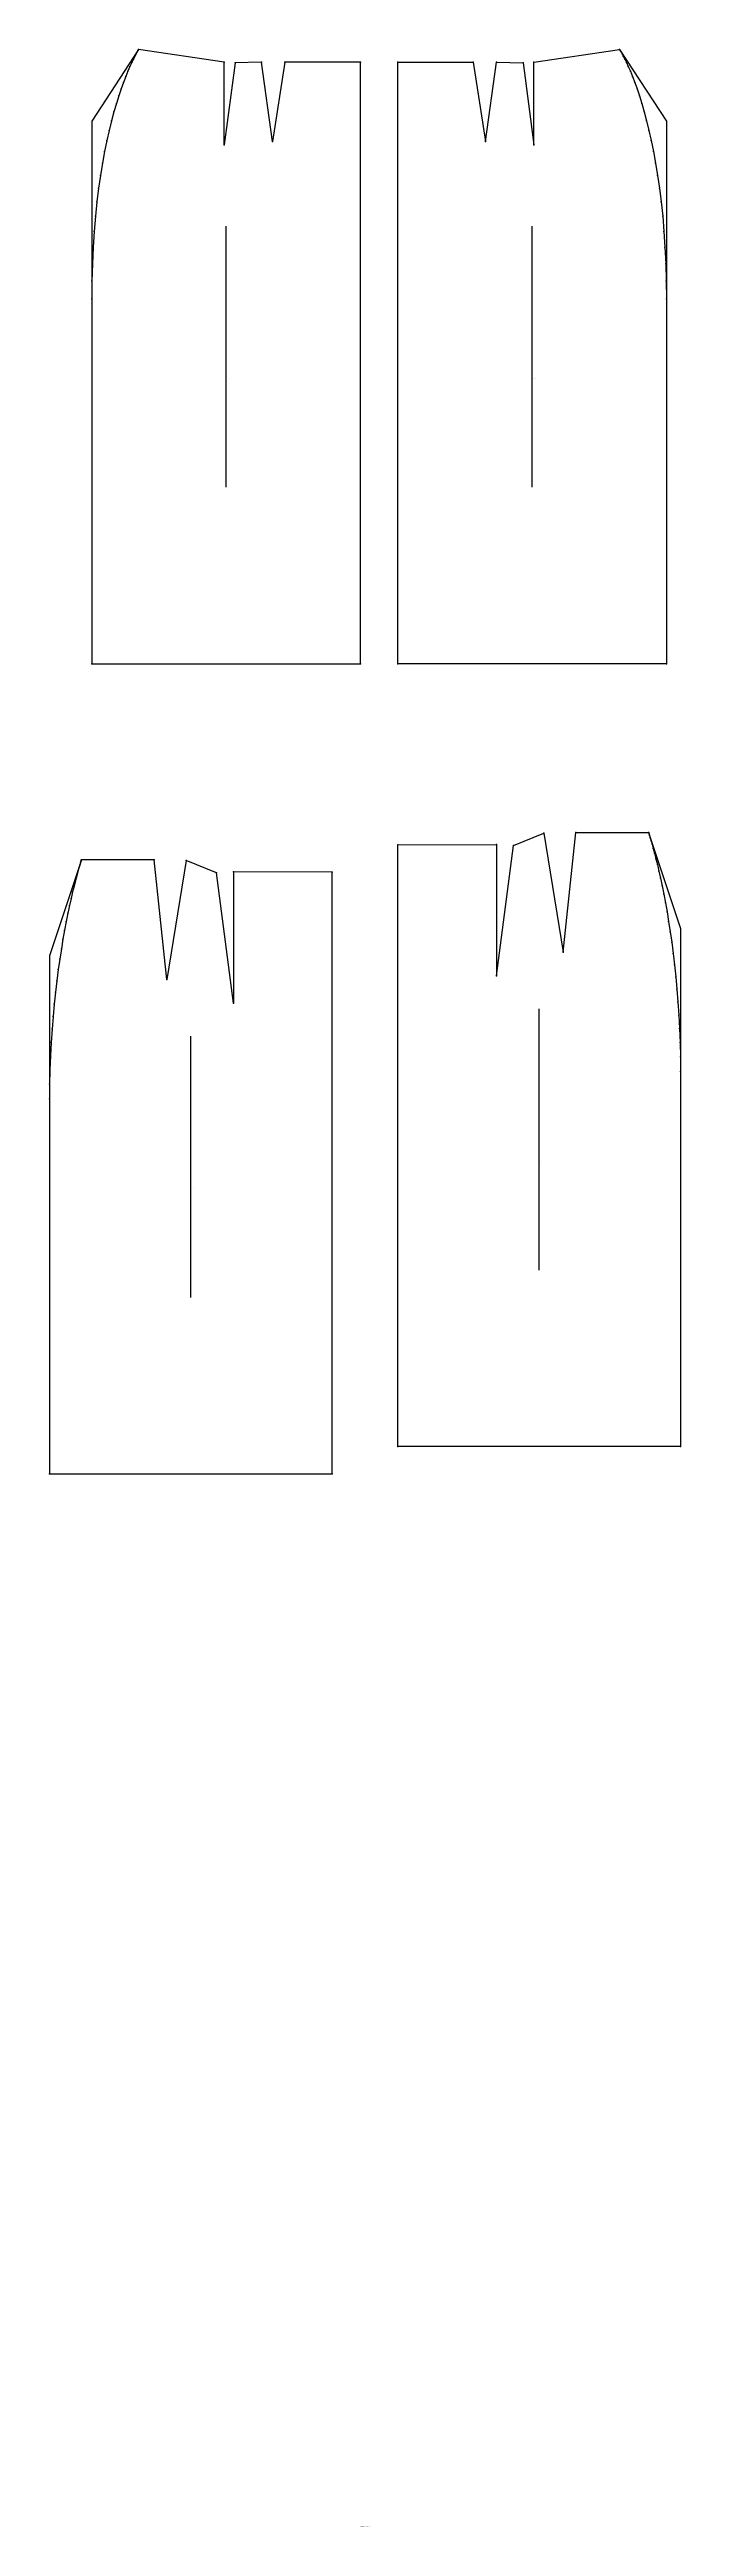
# Model space of a CAD drawing. Extents: x -214 to 221, y 0 to 1707.
import ezdxf

# ---------------------------------------------------------------- set-up
doc = ezdxf.new("R2010")
doc.units = 0

# ---------------------------------------------------------------- blocks, each defined once
blk = doc.blocks.new('Pattern2D_166887_M')
at = {"layer": '1'}
blk.add_lwpolyline([(0, 1698.159302), (-51.990097, 1698.003662), (-60.559807, 1643.371704), (-68.079674, 1698.159302), (-86.406792, 1697.669678), (-93.862053, 1641.159302), (-93.862053, 1698.159302), (-152.946671, 1706.753418), (-153.05899, 1706.576172), (-153.385376, 1706.040527), (-153.909988, 1705.140747), (-154.616943, 1703.870972), (-155.490387, 1702.225342), (-156.514496, 1700.19812), (-157.67337, 1697.783447), (-158.951172, 1694.975586), (-160.332062, 1691.768555), (-161.80014, 1688.156738), (-163.3396, 1684.134155), (-164.934555, 1679.695068), (-166.569153, 1674.83374), (-168.227509, 1669.544067), (-169.893829, 1663.820679), (-171.552185, 1657.657349), (-173.186798, 1651.048584), (-174.781738, 1643.988281), (-176.321182, 1636.470947), (-177.789276, 1628.490479), (-179.170166, 1620.041138), (-180.447968, 1611.117188), (-181.606842, 1601.712769), (-182.630951, 1591.822021), (-183.504395, 1581.439209), (-184.211365, 1570.558594), (-184.735962, 1559.174072), (-185.062347, 1547.280151), (-185.174667, 1534.87085), (-185.174667, 1534.87085), (-185.174667, 1283.492676), (0, 1283.492676)], close=True, dxfattribs=at)
at = {"layer": '2'}
for p in [(-152.946671, 1706.753418), (-152.946671, 1706.753418), (-93.862053, 1698.159302), (-93.862053, 1698.159302), (-86.406792, 1697.669678), (-86.406792, 1697.669678), (-68.079674, 1698.159302), (-68.079674, 1698.159302), (-51.990097, 1698.003662), (-51.990097, 1698.003662), (0, 1698.159302), (0, 1698.159302), (-93.862053, 1641.159302), (-93.862053, 1641.159302), (-60.559807, 1643.371704), (-60.559807, 1643.371704), (-185.174667, 1534.87085), (-185.174667, 1534.87085), (-185.174667, 1283.492676), (-185.174667, 1283.492676), (0, 1283.492676), (0, 1283.492676)]:
    blk.add_point(p, dxfattribs=at)
at = {"layer": '3'}
for p in [(-160.332062, 1691.768555), (-160.332062, 1691.768555), (-158.951172, 1694.975586), (-158.951172, 1694.975586), (-157.67337, 1697.783447), (-157.67337, 1697.783447), (-156.514496, 1700.19812), (-156.514496, 1700.19812), (-155.490387, 1702.225342), (-155.490387, 1702.225342), (-154.616943, 1703.870972), (-154.616943, 1703.870972), (-153.909988, 1705.140747), (-153.909988, 1705.140747), (-153.385376, 1706.040527), (-153.385376, 1706.040527), (-153.05899, 1706.576172), (-153.05899, 1706.576172), (-166.569153, 1674.83374), (-166.569153, 1674.83374), (-164.934555, 1679.695068), (-164.934555, 1679.695068), (-163.3396, 1684.134155), (-163.3396, 1684.134155), (-161.80014, 1688.156738), (-161.80014, 1688.156738), (-171.552185, 1657.657349), (-171.552185, 1657.657349), (-169.893829, 1663.820679), (-169.893829, 1663.820679), (-168.227509, 1669.544067), (-168.227509, 1669.544067), (-174.781738, 1643.988281), (-174.781738, 1643.988281), (-173.186798, 1651.048584), (-173.186798, 1651.048584), (-177.789276, 1628.490479), (-177.789276, 1628.490479), (-176.321182, 1636.470947), (-176.321182, 1636.470947), (-180.447968, 1611.117188), (-180.447968, 1611.117188), (-179.170166, 1620.041138), (-179.170166, 1620.041138), (-182.630951, 1591.822021), (-182.630951, 1591.822021), (-181.606842, 1601.712769), (-181.606842, 1601.712769), (-184.211365, 1570.558594), (-184.211365, 1570.558594), (-183.504395, 1581.439209), (-183.504395, 1581.439209), (-184.735962, 1559.174072), (-184.735962, 1559.174072), (-185.062347, 1547.280151), (-185.062347, 1547.280151)]:
    blk.add_point(p, dxfattribs=at)
at = {"layer": '7'}
blk.add_line((-92.587334, 1405.123047), (-92.587334, 1585.123047), dxfattribs=at)
at = {"layer": '84'}
blk.add_lwpolyline([(0, 1698.159302), (-51.990097, 1698.003662), (-60.559807, 1643.371704), (-68.079674, 1698.159302), (-86.406792, 1697.669678), (-93.862053, 1641.159302), (-93.862053, 1698.159302), (-152.946671, 1706.753418), (-152.946671, 1706.753418), (-185.174667, 1657.337158), (-185.174667, 1534.87085), (-185.174667, 1283.492676), (0, 1283.492676)], close=True, dxfattribs=at)
at = {"layer": '1'}
blk.add_text('ROTATION: 0', height=0.25, dxfattribs=at).set_placement((-92.587334, 1480.123047))
blk = doc.blocks.new('Pattern2D_261682_M')
at = {"layer": '1'}
blk.add_lwpolyline([(-19.418617, 1139.915039), (-87.498329, 1140.186523), (-87.486855, 1049.686523), (-99.199524, 1139.425537), (-120.071594, 1147.900635), (-133.362122, 1065.97168), (-142.11145, 1148.509277), (-192.349792, 1148.509277), (-192.426392, 1148.27417), (-192.648987, 1147.574585), (-193.00676, 1146.418945), (-193.488892, 1144.815552), (-194.084579, 1142.772827), (-194.78302, 1140.299316), (-195.573364, 1137.40332), (-196.444809, 1134.093262), (-197.386566, 1130.377563), (-198.387802, 1126.264648), (-199.437683, 1121.762939), (-200.525452, 1116.880859), (-201.640228, 1111.626831), (-202.77121, 1106.009155), (-203.907623, 1100.036377), (-205.038635, 1093.716797), (-206.153412, 1087.05896), (-207.24115, 1080.071167), (-208.291046, 1072.761841), (-209.292267, 1065.139404), (-210.234024, 1057.21228), (-211.105484, 1048.989014), (-211.895844, 1040.477783), (-212.594269, 1031.687012), (-213.189957, 1022.625366), (-213.672089, 1013.301025), (-214.029861, 1003.722534), (-214.252457, 993.898193), (-214.329071, 983.836487), (-214.329071, 983.836487), (-214.329071, 725.248413), (-19.418617, 725.248413)], close=True, dxfattribs=at)
at = {"layer": '2'}
for p in [(-192.349792, 1148.509277), (-192.349792, 1148.509277), (-142.11145, 1148.509277), (-142.11145, 1148.509277), (-120.071594, 1147.900635), (-120.071594, 1147.900635), (-99.199524, 1139.425537), (-99.199524, 1139.425537), (-87.498329, 1140.186523), (-87.498329, 1140.186523), (-19.418617, 1139.915039), (-19.418617, 1139.915039), (-19.418617, 1139.915039), (-19.418617, 1139.915039), (-133.362122, 1065.97168), (-133.362122, 1065.97168), (-87.486855, 1049.686523), (-87.486855, 1049.686523), (-214.329071, 983.836487), (-214.329071, 983.836487), (-214.329071, 725.248413), (-214.329071, 725.248413), (-19.418617, 725.248413), (-19.418617, 725.248413), (-19.418617, 725.248413), (-19.418617, 725.248413)]:
    blk.add_point(p, dxfattribs=at)
at = {"layer": '3'}
for p in [(-193.488892, 1144.815552), (-193.488892, 1144.815552), (-193.00676, 1146.418945), (-193.00676, 1146.418945), (-192.648987, 1147.574585), (-192.648987, 1147.574585), (-192.426392, 1148.27417), (-192.426392, 1148.27417), (-197.386566, 1130.377563), (-197.386566, 1130.377563), (-196.444809, 1134.093262), (-196.444809, 1134.093262), (-195.573364, 1137.40332), (-195.573364, 1137.40332), (-194.78302, 1140.299316), (-194.78302, 1140.299316), (-194.084579, 1142.772827), (-194.084579, 1142.772827), (-201.640228, 1111.626831), (-201.640228, 1111.626831), (-200.525452, 1116.880859), (-200.525452, 1116.880859), (-199.437683, 1121.762939), (-199.437683, 1121.762939), (-198.387802, 1126.264648), (-198.387802, 1126.264648), (-205.038635, 1093.716797), (-205.038635, 1093.716797), (-203.907623, 1100.036377), (-203.907623, 1100.036377), (-202.77121, 1106.009155), (-202.77121, 1106.009155), (-207.24115, 1080.071167), (-207.24115, 1080.071167), (-206.153412, 1087.05896), (-206.153412, 1087.05896), (-209.292267, 1065.139404), (-209.292267, 1065.139404), (-208.291046, 1072.761841), (-208.291046, 1072.761841), (-211.105484, 1048.989014), (-211.105484, 1048.989014), (-210.234024, 1057.21228), (-210.234024, 1057.21228), (-212.594269, 1031.687012), (-212.594269, 1031.687012), (-211.895844, 1040.477783), (-211.895844, 1040.477783), (-213.672089, 1013.301025), (-213.672089, 1013.301025), (-213.189957, 1022.625366), (-213.189957, 1022.625366), (-214.252457, 993.898193), (-214.252457, 993.898193), (-214.029861, 1003.722534), (-214.029861, 1003.722534)]:
    blk.add_point(p, dxfattribs=at)
at = {"layer": '7'}
blk.add_line((-116.87384, 846.878845), (-116.87384, 1026.878906), dxfattribs=at)
at = {"layer": '8'}
blk.add_lwpolyline([(-19.418617, 725.248413), (-19.418617, 1139.915039)], dxfattribs=at)
at = {"layer": '84'}
blk.add_lwpolyline([(-19.418617, 1139.915039), (-87.498329, 1140.186523), (-87.486855, 1049.686523), (-99.199524, 1139.425537), (-120.071594, 1147.900635), (-133.362122, 1065.97168), (-142.11145, 1148.509277), (-192.349792, 1148.509277), (-192.349792, 1148.509277), (-214.329071, 1082.219971), (-214.329071, 983.836487), (-214.329071, 725.248413), (-19.418617, 725.248413)], close=True, dxfattribs=at)
at = {"layer": '85'}
blk.add_lwpolyline([(-19.418617, 725.248413), (-19.418617, 1139.915039)], dxfattribs=at)
at = {"layer": '1'}
blk.add_text('ROTATION: 0', height=0.25, dxfattribs=at).set_placement((-116.87384, 921.878845))
blk = doc.blocks.new('Pattern2D_261683_M')
at = {"layer": '1'}
blk.add_lwpolyline([(25.782379, 1158.748535), (93.862091, 1159.02002), (93.850616, 1068.52002), (105.563286, 1158.258911), (126.435356, 1166.734009), (139.725891, 1084.805054), (148.475204, 1167.342651), (198.713547, 1167.342651), (198.790146, 1167.107544), (199.012756, 1166.407959), (199.370514, 1165.252319), (199.852661, 1163.648926), (200.448334, 1161.606201), (201.14679, 1159.13269), (201.937119, 1156.236694), (202.808563, 1152.926636), (203.750336, 1149.21106), (204.751556, 1145.098145), (205.801453, 1140.596436), (206.889206, 1135.714355), (208.003983, 1130.460205), (209.134979, 1124.842529), (210.271393, 1118.869751), (211.40239, 1112.550293), (212.517181, 1105.892334), (213.604919, 1098.904541), (214.654816, 1091.595215), (215.656036, 1083.972778), (216.597778, 1076.045776), (217.469238, 1067.822388), (218.259598, 1059.311157), (218.958023, 1050.520508), (219.553711, 1041.458862), (220.035858, 1032.134521), (220.393616, 1022.555969), (220.616211, 1012.731628), (220.692825, 1002.669922), (220.692825, 1002.669922), (220.692825, 744.081848), (25.782379, 744.081848)], close=True, dxfattribs=at)
at = {"layer": '2'}
for p in [(126.435356, 1166.734009), (126.435356, 1166.734009), (148.475204, 1167.342651), (148.475204, 1167.342651), (198.713547, 1167.342651), (198.713547, 1167.342651), (25.782379, 1158.748535), (25.782379, 1158.748535), (25.782379, 1158.748535), (25.782379, 1158.748535), (93.862091, 1159.02002), (93.862091, 1159.02002), (105.563286, 1158.258911), (105.563286, 1158.258911), (139.725891, 1084.805054), (139.725891, 1084.805054), (93.850616, 1068.52002), (93.850616, 1068.52002), (220.692825, 1002.669922), (220.692825, 1002.669922), (25.782379, 744.081848), (25.782379, 744.081848), (25.782379, 744.081848), (25.782379, 744.081848), (220.692825, 744.081848), (220.692825, 744.081848)]:
    blk.add_point(p, dxfattribs=at)
at = {"layer": '3'}
for p in [(198.790146, 1167.107544), (198.790146, 1167.107544), (199.012756, 1166.407959), (199.012756, 1166.407959), (199.370514, 1165.252319), (199.370514, 1165.252319), (199.852661, 1163.648926), (199.852661, 1163.648926), (200.448334, 1161.606201), (200.448334, 1161.606201), (201.14679, 1159.13269), (201.14679, 1159.13269), (201.937119, 1156.236694), (201.937119, 1156.236694), (202.808563, 1152.926636), (202.808563, 1152.926636), (203.750336, 1149.21106), (203.750336, 1149.21106), (204.751556, 1145.098145), (204.751556, 1145.098145), (205.801453, 1140.596436), (205.801453, 1140.596436), (206.889206, 1135.714355), (206.889206, 1135.714355), (208.003983, 1130.460205), (208.003983, 1130.460205), (209.134979, 1124.842529), (209.134979, 1124.842529), (210.271393, 1118.869751), (210.271393, 1118.869751), (211.40239, 1112.550293), (211.40239, 1112.550293), (212.517181, 1105.892334), (212.517181, 1105.892334), (213.604919, 1098.904541), (213.604919, 1098.904541), (214.654816, 1091.595215), (214.654816, 1091.595215), (215.656036, 1083.972778), (215.656036, 1083.972778), (216.597778, 1076.045776), (216.597778, 1076.045776), (217.469238, 1067.822388), (217.469238, 1067.822388), (218.259598, 1059.311157), (218.259598, 1059.311157), (218.958023, 1050.520508), (218.958023, 1050.520508), (219.553711, 1041.458862), (219.553711, 1041.458862), (220.035858, 1032.134521), (220.035858, 1032.134521), (220.393616, 1022.555969), (220.393616, 1022.555969), (220.616211, 1012.731628), (220.616211, 1012.731628)]:
    blk.add_point(p, dxfattribs=at)
at = {"layer": '7'}
blk.add_line((123.237602, 865.71228), (123.237602, 1045.71228), dxfattribs=at)
at = {"layer": '8'}
blk.add_lwpolyline([(25.782379, 744.081848), (25.782379, 1158.748535)], dxfattribs=at)
at = {"layer": '84'}
blk.add_lwpolyline([(25.782379, 1158.748535), (93.862091, 1159.02002), (93.850616, 1068.52002), (105.563286, 1158.258911), (126.435356, 1166.734009), (139.725891, 1084.805054), (148.475204, 1167.342651), (198.713547, 1167.342651), (198.713547, 1167.342651), (220.692825, 1101.053345), (220.692825, 1002.669922), (220.692825, 744.081848), (25.782379, 744.081848)], close=True, dxfattribs=at)
at = {"layer": '85'}
blk.add_lwpolyline([(25.782379, 744.081848), (25.782379, 1158.748535)], dxfattribs=at)
at = {"layer": '1'}
blk.add_text('ROTATION: 0', height=0.25, dxfattribs=at).set_placement((123.237602, 940.71228))
blk = doc.blocks.new('Pattern2D_166888_M')
at = {"layer": '1'}
blk.add_lwpolyline([(25.782379, 1698.159424), (77.772476, 1698.003784), (86.342186, 1643.371826), (93.862053, 1698.159424), (112.189171, 1697.6698), (119.644432, 1641.159424), (119.644432, 1698.159424), (178.72905, 1706.75354), (178.84137, 1706.576294), (179.167755, 1706.040649), (179.692368, 1705.140869), (180.399323, 1703.871094), (181.272766, 1702.225464), (182.296875, 1700.198242), (183.45575, 1697.783569), (184.733551, 1694.975586), (186.114441, 1691.768677), (187.58252, 1688.15686), (189.121979, 1684.134277), (190.716934, 1679.69519), (192.351532, 1674.833862), (194.009888, 1669.544189), (195.676208, 1663.820801), (197.334564, 1657.657471), (198.969177, 1651.048706), (200.564117, 1643.988403), (202.103561, 1636.470947), (203.571655, 1628.490479), (204.952545, 1620.04126), (206.230347, 1611.11731), (207.389221, 1601.712891), (208.41333, 1591.822144), (209.286774, 1581.439331), (209.993744, 1570.558716), (210.518341, 1559.174194), (210.844727, 1547.280273), (210.957047, 1534.870972), (210.957047, 1534.870972), (210.957047, 1283.492676), (25.782379, 1283.492676)], close=True, dxfattribs=at)
at = {"layer": '2'}
for p in [(25.782379, 1698.159424), (25.782379, 1698.159424), (77.772476, 1698.003784), (77.772476, 1698.003784), (93.862053, 1698.159424), (93.862053, 1698.159424), (112.189171, 1697.6698), (112.189171, 1697.6698), (119.644432, 1698.159424), (119.644432, 1698.159424), (178.72905, 1706.75354), (178.72905, 1706.75354), (86.342186, 1643.371826), (86.342186, 1643.371826), (119.644432, 1641.159424), (119.644432, 1641.159424), (210.957047, 1534.870972), (210.957047, 1534.870972), (25.782379, 1283.492676), (25.782379, 1283.492676), (210.957047, 1283.492676), (210.957047, 1283.492676)]:
    blk.add_point(p, dxfattribs=at)
at = {"layer": '3'}
for p in [(178.84137, 1706.576294), (178.84137, 1706.576294), (179.167755, 1706.040649), (179.167755, 1706.040649), (179.692368, 1705.140869), (179.692368, 1705.140869), (180.399323, 1703.871094), (180.399323, 1703.871094), (181.272766, 1702.225464), (181.272766, 1702.225464), (182.296875, 1700.198242), (182.296875, 1700.198242), (183.45575, 1697.783569), (183.45575, 1697.783569), (184.733551, 1694.975586), (184.733551, 1694.975586), (186.114441, 1691.768677), (186.114441, 1691.768677), (187.58252, 1688.15686), (187.58252, 1688.15686), (189.121979, 1684.134277), (189.121979, 1684.134277), (190.716934, 1679.69519), (190.716934, 1679.69519), (192.351532, 1674.833862), (192.351532, 1674.833862), (194.009888, 1669.544189), (194.009888, 1669.544189), (195.676208, 1663.820801), (195.676208, 1663.820801), (197.334564, 1657.657471), (197.334564, 1657.657471), (198.969177, 1651.048706), (198.969177, 1651.048706), (200.564117, 1643.988403), (200.564117, 1643.988403), (202.103561, 1636.470947), (202.103561, 1636.470947), (203.571655, 1628.490479), (203.571655, 1628.490479), (204.952545, 1620.04126), (204.952545, 1620.04126), (206.230347, 1611.11731), (206.230347, 1611.11731), (207.389221, 1601.712891), (207.389221, 1601.712891), (208.41333, 1591.822144), (208.41333, 1591.822144), (209.286774, 1581.439331), (209.286774, 1581.439331), (209.993744, 1570.558716), (209.993744, 1570.558716), (210.518341, 1559.174194), (210.518341, 1559.174194), (210.844727, 1547.280273), (210.844727, 1547.280273)]:
    blk.add_point(p, dxfattribs=at)
at = {"layer": '7'}
blk.add_line((118.369713, 1405.123047), (118.369713, 1585.123047), dxfattribs=at)
at = {"layer": '84'}
blk.add_lwpolyline([(25.782379, 1698.159424), (77.772476, 1698.003784), (86.342186, 1643.371826), (93.862053, 1698.159424), (112.189171, 1697.6698), (119.644432, 1641.159424), (119.644432, 1698.159424), (178.72905, 1706.75354), (178.72905, 1706.75354), (210.957047, 1657.33728), (210.957047, 1534.870972), (210.957047, 1283.492676), (25.782379, 1283.492676)], close=True, dxfattribs=at)
at = {"layer": '1'}
blk.add_text('ROTATION: 0', height=0.25, dxfattribs=at).set_placement((118.369713, 1480.123047))

msp = doc.modelspace()

# ---------------------------------------------------------------- block references
at = {"layer": '1'}
for name in ['Pattern2D_166887_M', 'Pattern2D_166888_M', 'Pattern2D_261683_M', 'Pattern2D_261682_M']:
    msp.add_blockref(name, (0, 0), dxfattribs=at)

# ---------------------------------------------------------------- texts
for s in ['STYLE NAME: Skirt from traditional block 1', 'CREATION DATE: 14-12-2021', 'CREATION TIME: 17:53', 'AUTHOR: CLO Virtual Fashion Inc.', 'PRODUCT: CLO Standalone OnlineAuth 6.2.218', 'VERSION: 3', 'SAMPLE SIZE: M', 'UNITS: METRIC']:
    msp.add_text(s, height=0.25, dxfattribs=at).set_placement((0, 0))

doc.saveas('drawing.dxf')
